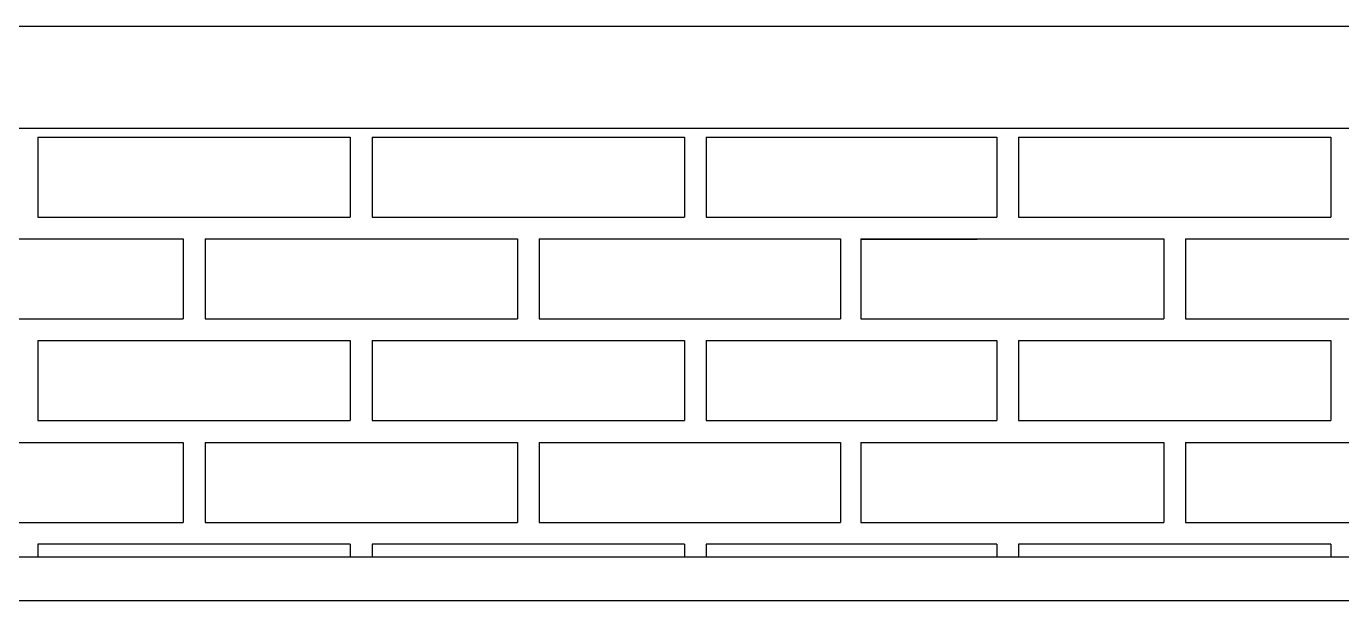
# Model space of a CAD drawing. Extents: x -7 to 226, y -20 to 32.
# Drawn here: x 162.669 to 163.574, y 6.673 to 7.068 of the extents above; entities that cross this region are included whole.
import ezdxf

# ---------------------------------------------------------------- set-up
doc = ezdxf.new("R2010")
doc.units = 0
doc.header["$LTSCALE"] = 20
for name, color, linetype in [('MADEIRAME', 244, 'CONTINUOUS'), ('VISTAL', 30, 'CONTINUOUS'), ('VISTAP', 244, 'CONTINUOUS')]:
    doc.layers.add(name, color=color, linetype=linetype)

# ---------------------------------------------------------------- blocks, each defined once
blk = doc.blocks.new('A$C3')
at = {"layer": 'VISTAL', "color": 244, "linetype": 'CONTINUOUS'}
for p, q in [((3.74704, 1.56155), (6.94931, 1.56155)), ((3.74704, 1.49155), (6.94931, 1.49155))]:
    blk.add_line(p, q, dxfattribs=at)
at = {"layer": 'VISTAP', "color": 244, "linetype": 'CONTINUOUS'}
for p, q in [((4.33704, 1.48537), (4.33704, 1.43037)), ((4.33704, 1.48537), (4.55204, 1.48537)), ((4.55204, 1.48537), (4.55204, 1.43037)), ((4.56704, 1.48537), (4.78204, 1.48537)), ((4.56704, 1.48537), (4.56704, 1.43037)), ((4.78204, 1.48537), (4.78204, 1.43037)), ((4.79704, 1.48537), (4.79704, 1.43037)), ((4.79704, 1.48537), (4.89704, 1.48537)), ((4.89704, 1.48537), (4.99704, 1.48537)), ((4.99704, 1.48537), (4.99704, 1.43037)), ((5.01204, 1.48537), (5.22704, 1.48537)), ((5.01204, 1.48537), (5.01204, 1.43037)), ((5.22704, 1.48537), (5.22704, 1.43037)), ((4.33704, 1.43037), (4.55204, 1.43037)), ((4.56704, 1.43037), (4.78204, 1.43037)), ((4.79704, 1.43037), (4.89704, 1.43037)), ((4.89704, 1.43037), (4.99704, 1.43037)), ((4.96431, 1.43037), (4.99704, 1.43037)), ((5.01204, 1.43037), (5.08357, 1.43037)), ((5.01204, 1.43037), (5.06431, 1.43037)), ((5.07931, 1.43037), (5.22704, 1.43037)), ((4.22204, 1.41537), (4.43704, 1.41537)), ((4.43704, 1.41537), (4.43704, 1.36037)), ((4.45204, 1.41537), (4.66704, 1.41537)), ((4.45204, 1.41537), (4.45204, 1.36037)), ((4.66704, 1.41537), (4.66704, 1.36037)), ((4.68204, 1.41537), (4.88959, 1.41537)), ((4.68204, 1.41537), (4.68204, 1.36037)), ((4.88959, 1.41537), (4.88959, 1.36037)), ((4.9034, 1.41537), (5.11204, 1.41537)), ((4.9034, 1.41537), (4.9034, 1.36037)), ((4.9034, 1.41526), (4.98357, 1.41526)), ((5.11204, 1.41537), (5.11204, 1.36037)), ((5.12704, 1.41537), (5.12704, 1.36037)), ((5.12704, 1.41537), (5.34204, 1.41537)), ((4.22204, 1.36037), (4.43704, 1.36037)), ((4.45204, 1.36037), (4.66704, 1.36037)), ((4.68204, 1.36037), (4.88959, 1.36037)), ((4.9034, 1.36037), (5.11204, 1.36037)), ((5.12704, 1.36037), (5.34204, 1.36037)), ((4.33704, 1.34537), (4.33704, 1.29037)), ((4.33704, 1.34537), (4.55204, 1.34537)), ((4.55204, 1.34537), (4.55204, 1.29037)), ((4.56704, 1.34537), (4.56704, 1.29037)), ((4.56704, 1.34537), (4.78204, 1.34537)), ((4.78204, 1.34537), (4.78204, 1.29037)), ((4.79704, 1.34537), (4.79704, 1.29037)), ((4.79704, 1.34537), (4.88959, 1.34537)), ((4.88959, 1.34537), (4.99704, 1.34537)), ((4.99704, 1.34537), (4.99704, 1.29037)), ((5.01204, 1.34537), (5.22704, 1.34537)), ((5.01204, 1.34537), (5.01204, 1.29037)), ((5.22704, 1.34537), (5.22704, 1.29037)), ((4.33704, 1.29037), (4.55204, 1.29037)), ((4.56704, 1.29037), (4.78204, 1.29037)), ((4.79704, 1.29037), (4.89704, 1.29037)), ((4.89704, 1.29037), (4.99704, 1.29037)), ((4.96431, 1.29037), (4.99704, 1.29037)), ((5.01204, 1.29037), (5.06431, 1.29037)), ((5.01204, 1.29037), (5.08357, 1.29037)), ((5.07931, 1.29037), (5.22704, 1.29037)), ((4.22204, 1.27537), (4.43704, 1.27537)), ((4.43704, 1.27537), (4.43704, 1.22037)), ((4.45204, 1.27537), (4.66704, 1.27537)), ((4.45204, 1.27537), (4.45204, 1.22037)), ((4.66704, 1.27537), (4.66704, 1.22037)), ((4.68204, 1.27537), (4.88959, 1.27537)), ((4.68204, 1.27537), (4.68204, 1.22037)), ((4.88959, 1.27537), (4.88959, 1.22037)), ((4.9034, 1.27537), (5.11204, 1.27537)), ((4.9034, 1.27537), (4.9034, 1.22037)), ((5.11204, 1.27537), (5.11204, 1.22037)), ((5.12704, 1.27537), (5.12704, 1.22037)), ((5.12704, 1.27537), (5.34204, 1.27537)), ((4.22204, 1.22037), (4.43704, 1.22037)), ((4.45204, 1.22037), (4.66704, 1.22037)), ((4.68204, 1.22037), (4.88959, 1.22037)), ((4.9034, 1.22037), (5.11204, 1.22037)), ((5.12704, 1.22037), (5.34204, 1.22037)), ((4.55204, 1.20537), (4.33704, 1.20537)), ((4.33704, 1.20537), (4.33704, 1.19655)), ((4.55204, 1.20537), (4.55204, 1.19655)), ((4.78204, 1.20537), (4.56704, 1.20537)), ((4.56704, 1.20537), (4.56704, 1.19655)), ((4.78204, 1.20537), (4.78204, 1.19655)), ((4.79704, 1.20537), (4.79704, 1.19655)), ((4.89704, 1.20537), (4.79704, 1.20537)), ((4.99704, 1.20537), (4.89704, 1.20537)), ((4.99704, 1.20537), (4.99704, 1.19655)), ((5.22704, 1.20537), (5.01204, 1.20537)), ((5.01204, 1.20537), (5.01204, 1.19655)), ((5.22704, 1.20537), (5.22704, 1.19655))]:
    blk.add_line(p, q, dxfattribs=at)
at = {"layer": 'VISTAP', "color": 92, "linetype": 'CONTINUOUS'}
for p, q in [((13.05411, 1.19655), (0.01456, 1.19655)), ((13.05411, 1.16655), (0.01456, 1.16655))]:
    blk.add_line(p, q, dxfattribs=at)

msp = doc.modelspace()

# ---------------------------------------------------------------- block references
at = {"layer": 'MADEIRAME', "color": 30, "linetype": 'CONTINUOUS'}
msp.add_blockref('A$C3', (158.33951, 5.50684), dxfattribs=at)

doc.saveas('drawing.dxf')
